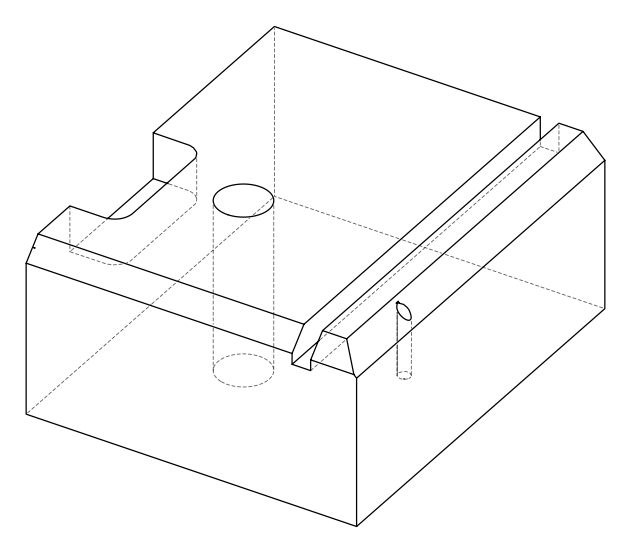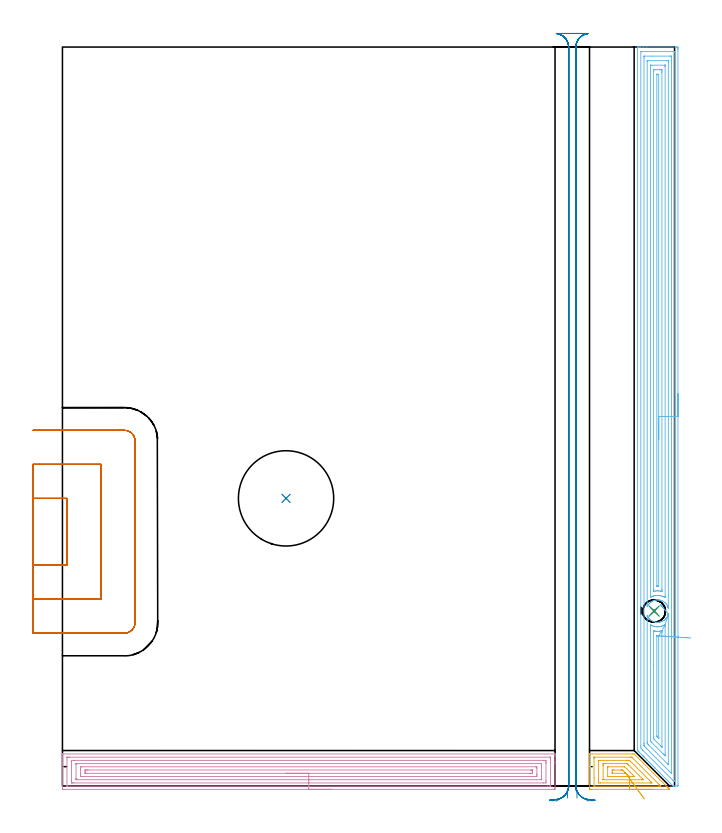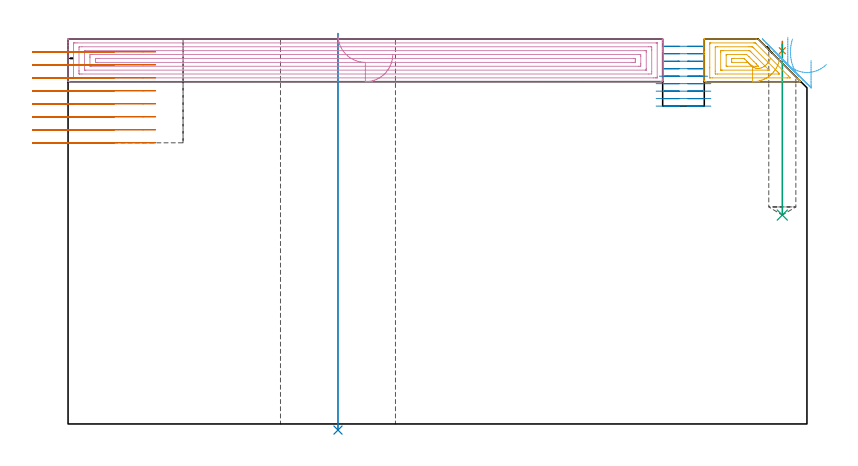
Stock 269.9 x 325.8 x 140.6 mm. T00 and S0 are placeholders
(PLAN: 8 operations, 5 tool changes, 53.8 min)
(1 SPOT_DRILL | STEP1POCKET | NXT0321_9005460120000 | 0.03 min | 326 mm3)
(2 INDEXABLE_INSERT_DRILL_THROUGH_HOLE_FROM_SOLID | STEP1HOLE | NXT0302_036 | 0.58 min | 194732 mm3)
(3 DRILL_BLIND_HOLE_INTO_CENTER | STEP1POCKET | UGT0301_494 | 0.25 min | 4536 mm3)
(4 AREA_MILL | FG_CHAMFER_SURFACE | UGT0205_001 | 10.69 min | 27321 mm3)
(5 AREA_MILL_1 | FG_CHAMFER_SURFACE_1 | UGT0205_001 | 1.6 min | 5186 mm3)
(6 AREA_MILL_2 | FG_CHAMFER_SURFACE_2 | UGT0205_001 | 18.1 min | 49352 mm3)
(7 MILL_SLOT | SLOT_PARTIAL_RECTANGULAR | UGT0201_094 | Follow Part, ap 5, ae 75% | 9.81 min | 170678 mm3)
(8 MILL_RECTANGULAR_SLOT | SLOT_RECTANGULAR | NXT0201_011 | Follow Part, ap 3, ae 75% | 12.73 min | 119797 mm3)
(TOOL NXT0321_9005460120000 | NC Spot Drill, 142deg, 12mm, Carbide, Uncoated | D12 PA142 FL30 Z2)
(TOOL NXT0302_036 | Index. Insert Drill 42mm [880-D4200L50-05] | D42 PA176 FL210 Z2)
(TOOL UGT0301_494 | Carbide Drill 9.9 mm | D9.9 PA118 FL87 Z2)
(TOOL UGT0205_001 | Chamfer Mill 20 x 3 x 45 deg. | D20 FL50 Z2)
(TOOL UGT0201_094 | End mill 20 mm | D20 FL38 Z4)
(TOOL NXT0201_011 | ENDMILL 12mm [2P460-1200-NA 1630] | D12 FL38 Z6)
(OP 1 SPOT_DRILL)
G17 G21 G94 G90
T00 M6
G54
G17 G0 G90 X260.9 Y77.1 S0 M3
G43 Z150.6 H0
G94 G81 G98 Z136.324 F250. R139.75
G80
M5
M2
(OP 2 INDEXABLE_INSERT_DRILL_THROUGH_HOLE_FROM_SOLID)
G17 G21 G94 G90
T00 M6
G54
G17 G0 G90 X98.6 Y126.8 S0 M3
G43 Z150.6 H1
G94 G81 G98 Z-2.233 F250. R142.6
G80
M5
M2
(OP 3 DRILL_BLIND_HOLE_INTO_CENTER)
G17 G21 G94 G90
T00 M6
G54
G17 G0 G90 X260.9 Y77.1 S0 M3
G43 Z150.6 H0
G94 G81 G98 Z76.3 F250. R138.75
G80
M5
M2
(OP 4 AREA_MILL)
G17 G21 G94 G90
T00 M6
G54
G17 G0 G90 X118.6 Y-1.5 S1061 M3
G43 Z150.6 H0
Z135.
G94 G1 X118.562 Z134.128 F250.
X118.448 Z133.264
X118.259 Z132.412
X117.997 Z131.58
X117.663 Z130.774
X117.26 Z130.
X116.792 Z129.264
X116.26 Z128.572
X115.671 Z127.929
X115.028 Z127.34
X114.336 Z126.808
X113.6 Z126.34
X112.826 Z125.937
X112.02 Z125.603
X111.188 Z125.341
X110.337 Z125.152
X109.472 Z125.038
X108.6 Z125.
X0.606
X0.077 Y-1.495 Z125.003
X0.01 Y-1.492 Z125.006
X0. Y-1.419 Z125.079
Y10.238 Z136.733
Y11.674 Z138.171
Y12.863 Z139.358
Y13.841 Z140.34
X0.003 Y13.972 Z140.465
X0.01 Y14.098 Z140.589
X0.16 Y14.1 Z140.6
X217.04
X217.19 Y14.098 Z140.589
X217.197 Y13.973 Z140.465
X217.2 Y13.841 Z140.34
Y13.49 Z139.989
Y12.863 Z139.358
Y10.799 Z137.297
Y10.238 Z136.733
Y9.643 Z136.139
Y-0.544 Z125.953
X217.195 Y-1.138 Z125.359
X217.19 Y-1.493 Z125.005
X216.96 Y-1.497 Z125.002
X216.594 Y-1.5 Z125.
X108.6
Y-0.086 Z126.414
X2.391 Y-0.085 Z126.415
X2.209 Y-0.084 Z126.416
X2.047 Y-0.08 Z126.42
X2.014 Y-0.079 Z126.421
X2.008 Y-0.058 Z126.442
X2.005 Y-0.031 Z126.469
X2.001 Y0.12 Z126.62
X2. Y12.371 Z138.871
X2.002 Y12.499 Z138.999
X2.006 Y12.602 Z139.102
X2.01 Y12.668 Z139.168
X2.019 Y12.679 Z139.179
X2.036 Y12.68 Z139.18
X2.391 Y12.685 Z139.185
X2.572 Y12.686 Z139.186
X3.284
X214.809 Y12.685 Z139.185
X214.991 Y12.684 Z139.184
X215.153 Y12.68 Z139.18
X215.186 Y12.679 Z139.179
X215.192 Y12.658 Z139.158
X215.195 Y12.631 Z139.131
X215.199 Y12.48 Z138.98
X215.2 Y0.229 Z126.729
X215.198 Y0.101 Z126.601
X215.195 Y-0.002 Z126.498
X215.19 Y-0.068 Z126.432
X215.181 Y-0.079 Z126.421
X215.164 Y-0.08 Z126.42
X214.809 Y-0.085 Z126.415
X214.628 Y-0.086 Z126.414
X213.916
X108.6
Y1.328 Z127.828
X5.069 Y1.329 Z127.829
X4.337 Y1.33 Z127.83
X4.176 Y1.332 Z127.832
X4.024 Y1.335 Z127.835
X4.01 Y1.487 Z127.987
X4.003 Y1.657 Z128.157
X4. Y2.362 Z128.862
Y2.535 Z129.035
X4.001 Y10.41 Z136.91
X4.01 Y11.113 Z137.613
X4.022 Y11.265 Z137.765
X5.069 Y11.271 Z137.771
X212.131
X212.863 Y11.27 Z137.77
X213.024 Y11.268 Z137.768
X213.176 Y11.265 Z137.765
X213.19 Y11.113 Z137.613
X213.197 Y10.943 Z137.443
X213.2 Y10.238 Z136.738
Y10.065 Z136.565
X213.199 Y2.19 Z128.69
X213.19 Y1.487 Z127.987
X213.178 Y1.335 Z127.835
X212.131 Y1.329 Z127.829
X108.6 Y1.328 Z127.828
Y2.743 Z129.243
X6.465
X6.131 Y2.745 Z129.245
X6.074 Y2.746 Z129.246
X6.021 Y2.749 Z129.249
X6.01 Y2.825 Z129.325
X6. Y3.199 Z129.699
Y3.237 Z129.737
Y9.363 Z135.863
X6.006 Y9.781 Z136.281
X6.01 Y9.833 Z136.333
X6.013 Y9.85 Z136.35
X6.047 Y9.852 Z136.352
X6.181 Y9.855 Z136.355
X6.35 Y9.857 Z136.357
X210.735
X211.069 Y9.855 Z136.355
X211.126 Y9.854 Z136.354
X211.179 Y9.851 Z136.351
X211.19 Y9.775 Z136.275
X211.2 Y9.401 Z135.901
Y9.363 Z135.863
Y3.237 Z129.737
X211.194 Y2.819 Z129.319
X211.191 Y2.768 Z129.268
X211.187 Y2.75 Z129.25
X211.153 Y2.748 Z129.248
X211.019 Y2.745 Z129.245
X210.85 Y2.743 Z129.243
X108.6
Y4.157 Z130.657
X8.593
X8.207 Y4.161 Z130.661
X8.022 Y4.164 Z130.664
X8.01 Y4.267 Z130.767
X8.002 Y4.737 Z131.237
X8. Y7.364 Z133.864
X8.001 Y7.613 Z134.113
X8.006 Y8.233 Z134.733
X8.013 Y8.436 Z134.936
X8.684 Y8.443 Z134.943
X208.607
X208.993 Y8.439 Z134.939
X209.178 Y8.436 Z134.936
X209.19 Y8.333 Z134.833
X209.198 Y7.863 Z134.363
X209.2 Y5.236 Z131.736
X209.199 Y4.987 Z131.487
X209.194 Y4.367 Z130.867
X209.187 Y4.164 Z130.664
X208.516 Y4.157 Z130.657
X108.6
Y5.571 Z132.071
X10.721
X10.424 Y5.572 Z132.072
X10.127 Y5.576 Z132.076
X10.043 Y5.578 Z132.078
X10.009 Y5.584 Z132.084
X10.007 Y5.614 Z132.114
X10.003 Y5.724 Z132.224
X10.001 Y5.863 Z132.363
X10. Y6.278 Z132.778
X10.001 Y6.738 Z133.238
X10.004 Y6.945 Z133.445
X10.007 Y6.997 Z133.497
X10.009 Y7.018 Z133.518
X10.03 Y7.022 Z133.522
X10.13 Y7.025 Z133.525
X10.424 Y7.028 Z133.528
X11.019 Y7.029 Z133.529
X11.316
X206.479
X206.776 Y7.028 Z133.528
X207.073 Y7.024 Z133.524
X207.157 Y7.022 Z133.522
X207.191 Y7.016 Z133.516
X207.193 Y6.986 Z133.486
X207.197 Y6.876 Z133.376
X207.199 Y6.738 Z133.238
X207.2 Y6.322 Z132.822
X207.199 Y5.863 Z132.363
X207.197 Y5.655 Z132.155
X207.193 Y5.603 Z132.103
X207.191 Y5.582 Z132.082
X207.17 Y5.578 Z132.078
X207.07 Y5.575 Z132.075
X206.776 Y5.572 Z132.072
X206.181 Y5.571 Z132.071
X205.884
X108.6
X107.728 Z132.109
X106.864 Z132.223
X106.012 Z132.412
X105.18 Z132.674
X104.374 Z133.008
X103.6 Z133.411
X102.864 Z133.88
X102.172 Z134.411
X101.529 Z135.
X100.94 Z135.643
X100.409 Z136.335
X99.94 Z137.071
X99.537 Z137.845
X99.203 Z138.651
X98.941 Z139.483
X98.752 Z140.335
X98.638 Z141.2
X98.6 Z142.071
G0 Z150.6
M5
M2
(OP 5 AREA_MILL_1)
G17 G21 G94 G90
T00 M6
G54
G17 G0 G90 X260.05 Y-1.5 S1061 M3
G43 Z150.6 H0
Z135.
G94 G1 X260.012 Z134.128 F250.
X259.898 Z133.263
X259.709 Z132.412
X259.447 Z131.58
X259.113 Z130.774
X258.71 Z130.
X258.242 Z129.264
X257.71 Z128.572
X257.121 Z127.929
X256.478 Z127.34
X255.786 Z126.808
X255.05 Z126.34
X254.276 Z125.937
X253.47 Z125.603
X252.638 Z125.341
X251.787 Z125.152
X250.922 Z125.038
X250.05 Z125.
X233.1
X232.856 Y-1.498 Z125.002
X232.409 Y-1.491 Z125.005
X232.4 Y-1.138 Z125.357
Y8.488 Z134.981
Y9.333 Z135.833
X232.401 Y14.077 Z140.576
X232.41 Y14.095 Z140.594
X232.415 Y14.1 Z140.6
X251.373
X252.106 Y14.096 Z140.59
X252.254 Y13.946 Z140.445
X252.316 Y13.884 Z140.384
X266.465 Y-0.263 Z126.233
X266.562 Y-0.362 Z126.137
X266.656 Y-0.456 Z126.043
X266.756 Y-0.555 Z125.941
X266.852 Y-0.652 Z125.848
X266.95 Y-0.75 Z125.749
X267.048 Y-0.846 Z125.65
X267.141 Y-0.941 Z125.558
X267.244 Y-1.044 Z125.455
X267.34 Y-1.138 Z125.358
X267.538 Y-1.338 Z125.161
X267.613 Y-1.413 Z125.086
X267.692 Y-1.492 Z125.006
X267.538 Y-1.497 Z125.003
X267.346 Y-1.5 Z125.
X250.05
Y-0.086 Z126.414
X235.322
X234.619 Y-0.083 Z126.417
X234.435 Y-0.08 Z126.42
X234.408 Y-0.076 Z126.424
X234.406 Y-0.07 Z126.43
X234.402 Y-0.047 Z126.453
X234.4 Y3.619 Z130.119
Y12.205 Z138.705
X234.402 Y12.423 Z138.923
X234.406 Y12.568 Z139.068
X234.41 Y12.678 Z139.178
X234.444 Y12.679 Z139.179
X234.619 Y12.683 Z139.183
X234.799 Y12.685 Z139.185
X250.491
X250.671
X251.02 Y12.68 Z139.18
X251.06 Y12.678 Z139.178
X251.131 Y12.612 Z139.112
X251.239 Y12.508 Z139.008
X251.373 Y12.377 Z138.877
X263.138 Y0.612 Z127.112
X263.717 Y0.029 Z126.529
X263.79 Y-0.052 Z126.448
X263.811 Y-0.079 Z126.421
X263.717 Y-0.081 Z126.419
X263.537 Y-0.084 Z126.416
X262.835 Y-0.086 Z126.414
X262.657
X250.05
Y1.328 Z127.828
X237.265 Y1.329 Z127.829
X236.538 Y1.333 Z127.833
X236.471 Y1.335 Z127.835
X236.404 Y1.466 Z127.966
X236.402 Y1.487 Z127.987
X236.4 Y2.345 Z128.845
X236.401 Y11.113 Z137.613
X236.41 Y11.219 Z137.719
X236.42 Y11.265 Z137.765
X237.105 Y11.271 Z137.771
X248.727 Y11.272 Z137.772
X249.45 Y11.271 Z137.771
X249.609 Y11.268 Z137.768
X249.769 Y11.265 Z137.765
X250.039 Y11.25 Z137.75
X250.182 Y11.113 Z137.613
X250.491 Y10.809 Z137.309
X258.938 Y2.362 Z128.862
X259.308 Y1.99 Z128.49
X259.802 Y1.487 Z127.987
X259.931 Y1.335 Z127.835
X259.628 Y1.331 Z127.831
X259.468 Y1.329 Z127.829
X250.05 Y1.328 Z127.828
Y2.743 Z129.243
X239.028
X238.643 Y2.744 Z129.244
X238.433 Y2.748 Z129.248
X238.415 Y2.749 Z129.249
X238.41 Y2.773 Z129.273
X238.405 Y2.843 Z129.343
X238.401 Y2.985 Z129.485
X238.4 Y9.111 Z135.611
X238.402 Y9.363 Z135.863
X238.406 Y9.674 Z136.174
X238.41 Y9.829 Z136.329
X238.422 Y9.851 Z136.351
X238.459 Y9.853 Z136.353
X238.532 Y9.855 Z136.355
X239.028 Y9.857 Z136.357
X239.411
X248.727
X248.893 Y9.855 Z136.355
X248.953 Y9.853 Z136.353
X248.984 Y9.851 Z136.351
X249.007 Y9.833 Z136.333
X249.105 Y9.739 Z136.239
X249.488 Y9.363 Z135.863
X249.609 Y9.242 Z135.742
X255.781 Y3.069 Z129.569
X255.992 Y2.852 Z129.352
X256.086 Y2.753 Z129.253
X256.046 Y2.75 Z129.25
X255.781 Y2.746 Z129.246
X255.397 Y2.743 Z129.243
X250.05
Y4.157 Z130.657
X240.792
X240.746 Y4.158 Z130.658
X240.41 Y4.167 Z130.667
X240.406 Y4.272 Z130.772
X240.401 Y4.5 Z131.
Y8. Z134.5
X240.408 Y8.389 Z134.889
X240.41 Y8.436 Z134.936
X240.427 Y8.438 Z134.938
X240.478 Y8.441 Z134.941
X240.582 Y8.443 Z134.943
X240.792
X247.009
X247.846 Y8.438 Z134.938
X247.898 Y8.436 Z134.936
X248.727 Y7.672 Z134.172
X250.491 Y5.911 Z132.411
X251.373 Y5.029 Z131.529
X251.413 Y4.987 Z131.487
X252.202 Y4.164 Z130.664
X251.373 Y4.157 Z130.657
X251.328
X250.05
X248.352 Y5.577 Z132.077
X248.315 Y5.575 Z132.075
X248.237 Y5.573 Z132.073
X248.139 Y5.571 Z132.071
X247.846
X242.555 Y5.572 Z132.072
X242.457 Y5.573 Z132.073
X242.423 Y5.575 Z132.075
X242.411 Y5.577 Z132.077
X242.408 Y5.606 Z132.106
X242.403 Y5.709 Z132.209
X242.401 Y5.862 Z132.362
X242.4 Y6.016 Z132.516
X242.403 Y6.738 Z133.238
X242.406 Y6.886 Z133.386
X242.418 Y7.022 Z133.522
X242.555 Y7.024 Z133.524
X243.144 Y7.028 Z133.528
X246.082 Y7.029 Z133.529
X246.672 Y7.027 Z133.527
X246.817 Y7.024 Z133.524
X246.886 Y7.022 Z133.522
X246.964 Y6.966 Z133.466
X247.203 Y6.738 Z133.238
X247.846 Y6.105 Z132.605
X248.085 Y5.862 Z132.362
X248.322 Y5.618 Z132.118
X248.352 Y5.577 Z132.077
X248.765 Y5.01 Z131.559
X249.203 Y4.408 Z131.104
X249.663 Y3.777 Z130.715
X250.141 Y3.12 Z130.396
X250.633 Y2.444 Z130.149
X251.136 Y1.753 Z129.975
X251.647 Y1.052 Z129.877
X252.16 Y0.347 Z129.855
X252.672 Y-0.357 Z129.909
X253.18 Y-1.055 Z130.039
X253.679 Y-1.74 Z130.243
X254.166 Y-2.409 Z130.521
X254.637 Y-3.055 Z130.869
X255.088 Y-3.675 Z131.286
X255.516 Y-4.263 Z131.768
X255.917 Y-4.814 Z132.312
X256.289 Y-5.326 Z132.913
X256.629 Y-5.792 Z133.567
G0 Z150.6
M5
M2
(OP 6 AREA_MILL_2)
G17 G21 G94 G90
T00 M6
G54
G17 G0 G90 X271.4 Y172.9 S1061 M3
G43 Z150.6 H0
Z132.8
G94 G1 Y172.862 Z131.928 F250.
Y172.748 Z131.064
Y172.559 Z130.212
Y172.297 Z129.38
Y171.963 Z128.574
Y171.56 Z127.8
Y171.092 Z127.064
Y170.56 Z126.372
Y169.971 Z125.729
Y169.328 Z125.14
Y168.636 Z124.608
Y167.9 Z124.14
Y167.126 Z123.737
Y166.32 Z123.403
Y165.488 Z123.141
Y164.636 Z122.952
Y163.772 Z122.838
Y162.9 Z122.8
Y0.377
X271.397 Y0.181 Z122.803
X271.391 Y0.003 Z122.805
X271.261 Y0. Z122.935
X270.904 Z123.292
X270.188 Z124.012
X269.851 Z124.349
X269.491 Y0.001 Z124.703
X269.195 Y0.01 Z125.002
X269.135 Y0.067 Z125.063
X269.019 Y0.181 Z125.18
X268.899 Y0.3 Z125.299
X261.322 Y7.878 Z132.878
X261.173 Y8.025 Z133.024
X261.121 Y8.078 Z133.077
X260.464 Y8.736 Z133.736
X260.288 Y8.91 Z133.908
X259.606 Y9.593 Z134.593
X259.404 Y9.794 Z134.793
X258.749 Y10.451 Z135.451
X258.519 Y10.679 Z135.677
X257.892 Y11.308 Z136.308
X257.843 Y11.357 Z136.356
X257.635 Y11.564 Z136.562
X257.034 Y12.165 Z137.165
X256.949 Y12.251 Z137.25
X256.75 Y12.448 Z137.446
X256.651 Y12.549 Z137.549
X256.555 Y12.645 Z137.644
X256.455 Y12.743 Z137.741
X256.353 Y12.847 Z137.847
X256.263 Y12.937 Z137.936
X256.16 Y13.038 Z138.036
X256.055 Y13.145 Z138.145
X255.971 Y13.228 Z138.228
X255.865 Y13.333 Z138.331
X254.265 Y14.933 Z139.931
X254.096 Y15.101 Z140.099
X253.899 Y15.3 Z140.299
X253.792 Y15.407 Z140.405
X253.604 Y15.594 Z140.59
X253.6 Y15.827 Z140.6
Y325.619
X253.603 Y325.792 Z140.588
X253.622 Y325.8 Z140.569
X254.002 Z140.198
X254.264 Z139.935
X254.981 Z139.214
X256.223 Z137.974
X257.635 Z136.561
X270.641 Z123.557
X270.904 Y325.797 Z123.294
X271.392 Y325.791 Z122.806
X271.395 Y325.668 Z122.803
X271.399 Y325.172 Z122.801
X271.4 Y324.671 Z122.8
Y162.9
X269.986 Z124.214
X269.985 Y2.416 Z124.215
X269.979 Y2.015 Z124.221
X269.8 Y2.007 Z124.4
X269.727 Z124.473
X269.67 Y2.01 Z124.53
X269.588 Y2.074 Z124.612
X269.235 Y2.416 Z124.965
X255.865 Y15.785 Z138.335
X255.824 Y15.827 Z138.376
X255.021 Y16.68 Z139.179
X255.014 Y17.615 Z139.186
X255.015 Y323.706 Z139.185
X255.016 Y323.76 Z139.184
X255.019 Y323.785 Z139.181
X255.02 Y323.79 Z139.18
X255.042 Y323.792 Z139.158
X255.455 Y323.799 Z138.745
X269.135 Y323.8 Z125.065
X269.609 Y323.798 Z124.591
X269.86 Y323.792 Z124.34
X269.979 Y323.788 Z124.221
X269.985 Y323.418 Z124.215
Y323.384
X269.986 Y162.9 Z124.214
X268.572 Z125.628
X268.571 Y5.992 Z125.629
X268.57 Y5.669 Z125.63
X268.567 Y5.56 Z125.633
X268.566 Y5.552 Z125.634
X268.558 Y5.553 Z125.642
X268.485 Y5.621 Z125.715
X268.391 Y5.71 Z125.809
X268.25 Y5.849 Z125.95
X268.107 Y5.992 Z126.093
X257.379 Y16.721 Z136.821
X256.75 Y17.36 Z137.45
X256.505 Y17.615 Z137.695
X256.435 Y17.701 Z137.765
X256.433 Y17.778 Z137.767
X256.43 Y17.938 Z137.77
X256.429 Y18.509 Z137.771
Y18.834
Y321.026
X256.431 Y321.596 Z137.769
X256.434 Y321.757 Z137.766
X256.435 Y321.789 Z137.765
X256.481 Y321.794 Z137.719
X256.549 Y321.798 Z137.651
X259.916 Y321.8 Z134.284
X268.049 Y321.799 Z126.151
X268.25 Y321.796 Z125.95
X268.452 Y321.79 Z125.748
X268.565 Y321.781 Z125.635
X268.568 Y321.704 Z125.632
X268.569 Y321.596 Z125.631
X268.571 Y321.271 Z125.629
X268.572 Y162.9 Z125.628
X267.157 Z127.043
Y78.727
X267.153 Y78.458 Z127.045
X267.152 Y78.457 Z127.046
X267.148 Y78.46 Z127.05
X267.071 Y78.69 Z127.129
X267.012 Y78.858 Z127.182
X266.994 Y78.912 Z127.201
X266.916 Y79.093 Z127.282
X266.822 Y79.305 Z127.375
X266.801 Y79.353 Z127.397
X266.721 Y79.507 Z127.476
X266.697 Y79.545 Z127.501
X266.48 Y79.884 Z127.72
X266.217 Y80.247 Z127.983
X266.035 Y80.454 Z128.165
X265.842 Y80.65 Z128.358
X265.555 Y80.904 Z128.645
X265.255 Y81.14 Z128.945
X264.962 Y81.325 Z129.238
X264.528 Y81.557 Z129.672
X264.081 Y81.743 Z130.119
X263.644 Y81.88 Z130.556
X263.201 Y81.978 Z130.999
X262.99 Y82.011 Z131.21
X262.779 Y82.034 Z131.421
X262.321 Y82.041 Z131.879
X262.022 Y82.034 Z132.178
X261.44 Y81.945 Z132.76
X260.997 Y81.835 Z133.203
X260.56 Y81.685 Z133.64
X260.113 Y81.476 Z134.087
X259.679 Y81.229 Z134.521
X259.544 Y81.14 Z134.656
X259.162 Y80.828 Z135.038
X258.799 Y80.488 Z135.401
X258.585 Y80.247 Z135.615
X258.272 Y79.81 Z135.928
X257.998 Y79.353 Z136.202
X257.919 Y79.199 Z136.281
X257.863 Y79.074 Z136.337
X257.85 Y79.046 Z136.35
X257.847 Y79.091 Z136.353
X257.843 Y79.333 Z136.357
Y319.597
X257.844 Y319.695 Z136.356
X257.847 Y319.754 Z136.353
X257.849 Y319.782 Z136.351
X257.863 Y319.79 Z136.337
X258.081 Y319.794 Z136.119
X258.519 Y319.8 Z135.681
X266.481 Z127.719
X266.921 Y319.795 Z127.279
X267.136 Y319.79 Z127.064
X267.151 Y319.785 Z127.049
X267.153 Y319.768 Z127.047
X267.156 Y319.729 Z127.044
X267.157 Y319.675 Z127.043
Y319.124
Y162.9
X265.743 Z128.457
Y83.628
X265.741 Y83.479 Z128.459
X265.736 Y83.182 Z128.464
X265.729 Y83.041 Z128.471
X265.686 Y83.063 Z128.514
X265.596 Y83.112 Z128.604
X265.096 Y83.387 Z129.104
X264.712 Y83.555 Z129.488
X264.126 Y83.776 Z130.074
X263.827 Y83.858 Z130.373
X263.718 Y83.886 Z130.482
X263.284 Y83.967 Z130.916
X262.942 Y84.012 Z131.258
X262.695 Y84.025 Z131.505
X262.058 Z132.142
X261.83 Y84.006 Z132.37
X261.173 Y83.899 Z133.027
X261.071 Y83.879 Z133.129
X260.661 Y83.776 Z133.539
X260.385 Y83.679 Z133.815
X260.288 Y83.639 Z133.912
X259.766 Y83.41 Z134.434
X259.404 Y83.227 Z134.796
X259.319 Y83.185 Z134.881
X259.267 Y83.16 Z134.933
X259.263 Y83.331 Z134.937
X259.258 Y83.627 Z134.942
X259.257 Y83.776 Z134.943
Y83.924
Y317.274
X259.258 Y317.423 Z134.942
X259.263 Y317.719 Z134.937
X259.265 Y317.791 Z134.935
X259.279 Y317.794 Z134.921
X259.32 Y317.797 Z134.88
X259.404 Y317.799 Z134.796
X259.621 Y317.8 Z134.579
X265.692 Y317.799 Z128.508
X265.72 Y317.798 Z128.48
X265.734 Y317.795 Z128.466
X265.736 Y317.792 Z128.464
X265.738 Y317.768 Z128.462
X265.741 Y317.571 Z128.459
X265.743 Y317.274 Z128.457
Y317.125
Y162.9
X264.329 Z129.871
Y86.845
X264.328 Y86.458 Z129.872
X264.325 Y85.954 Z129.875
X264.322 Y85.784 Z129.878
X264.318 Y85.773 Z129.882
X264.295 Y85.776 Z129.905
X264.243 Y85.786 Z129.957
X264.145 Y85.808 Z130.055
X263.827 Y85.877 Z130.373
X263.439 Y85.956 Z130.761
X262.942 Y86.013 Z131.258
X262.484 Y86.027 Z131.716
X262.058 Y86.025 Z132.142
X261.638 Y85.988 Z132.562
X261.173 Y85.913 Z133.027
X260.877 Y85.863 Z133.323
X260.679 Y85.826 Z133.521
X260.677 Y85.884 Z133.523
X260.673 Y86.069 Z133.527
X260.672 Y86.458 Z133.528
X260.671 Y86.965 Z133.529
Y315.591
X260.673 Y315.718 Z133.527
X260.676 Y315.78 Z133.524
X260.678 Y315.788 Z133.522
X260.686 Y315.792 Z133.514
X260.717 Y315.798 Z133.483
X261.173 Y315.8 Z133.027
X261.6 Z132.6
X263.369 Z130.831
X263.827 Y315.799 Z130.373
X264.258 Y315.796 Z129.942
X264.319 Y315.79 Z129.881
X264.322 Y315.731 Z129.878
X264.326 Y315.337 Z129.874
X264.328 Y314.83 Z129.872
X264.329 Y314.443 Z129.871
Y162.9
X262.915 Z131.285
Y88.246
X262.908 Y88.036 Z131.292
X262.39 Y88.035 Z131.81
X262.266 Z131.934
X262.162 Y88.039 Z132.038
X262.143 Y88.041 Z132.057
X262.092 Y88.055 Z132.108
X262.086 Y88.217 Z132.114
Y88.246
X262.085 Y313.549 Z132.115
X262.087 Y313.759 Z132.113
X262.089 Y313.783 Z132.111
X262.091 Y313.789 Z132.109
X262.104 Y313.792 Z132.096
X262.169 Y313.797 Z132.031
X262.252 Y313.799 Z131.948
X262.376 Y313.8 Z131.824
X262.854 Y313.798 Z131.346
X262.882 Y313.795 Z131.318
X262.907 Y313.791 Z131.293
X262.915 Y313.549 Z131.285
Y162.9
Y162.028 Z131.323
Y161.164 Z131.437
Y160.312 Z131.626
Y159.48 Z131.888
Y158.674 Z132.222
Y157.9 Z132.625
Y157.164 Z133.094
Y156.472 Z133.625
Y155.829 Z134.214
Y155.24 Z134.857
Y154.708 Z135.55
Y154.24 Z136.285
Y153.837 Z137.059
Y153.503 Z137.865
Y153.241 Z138.697
Y153.052 Z139.549
Y152.938 Z140.414
Y152.9 Z141.285
G0 Z150.6
X264.627 Y78.905
Z140.594
G1 X264.39 Y79.203 Z139.808
X264.197 Y79.446 Z138.993
X264.049 Y79.633 Z138.154
X263.947 Y79.761 Z137.297
X263.892 Y79.831 Z136.429
X263.884 Y79.841 Z135.557
X263.923 Y79.791 Z134.687
X264.01 Y79.683 Z133.826
X264.142 Y79.516 Z132.98
X264.32 Y79.291 Z132.156
X264.542 Y79.012 Z131.36
X264.807 Y78.679 Z130.598
X265.111 Y78.295 Z129.876
X265.454 Y77.864 Z129.199
X265.832 Y77.388 Z128.573
X266.242 Y76.871 Z128.003
X266.682 Y76.318 Z127.492
X267.148 Y75.731 Z127.045
X267.149 Y75.729 Z127.043
X267.157 Y75.637
Y9.779
X267.155 Y9.569 Z127.045
X267.152 Y9.436 Z127.048
X267.151 Y9.415 Z127.049
X267.141 Y9.419 Z127.059
X267.115 Y9.441 Z127.085
X266.981 Y9.569 Z127.219
X258.519 Y18.03 Z135.681
X258.044 Y18.509 Z136.156
X257.882 Y18.679 Z136.318
X257.849 Y18.727 Z136.351
X257.847 Y18.766 Z136.353
X257.845 Y18.851 Z136.355
X257.843 Y19.193 Z136.357
Y19.403
Y74.866
X257.845 Y74.958 Z136.355
X257.85 Y75.156 Z136.35
X257.919 Y75.001 Z136.281
X257.977 Y74.885 Z136.223
X258.246 Y74.428 Z135.954
X258.553 Y73.992 Z135.647
X258.673 Y73.847 Z135.527
X258.799 Y73.709 Z135.401
X259.136 Y73.393 Z135.064
X259.489 Y73.098 Z134.711
X259.679 Y72.972 Z134.521
X260.113 Y72.724 Z134.087
X260.56 Y72.515 Z133.64
X260.997 Y72.365 Z133.203
X261.44 Y72.251 Z132.76
X261.681 Y72.205 Z132.519
X262. Y72.173 Z132.2
X262.321 Y72.152 Z131.879
X262.721 Y72.17 Z131.479
X263.12 Y72.205 Z131.08
X263.201 Y72.219 Z130.999
X263.644 Y72.32 Z130.556
X264.081 Y72.457 Z130.119
X264.528 Y72.643 Z129.672
X264.962 Y72.876 Z129.238
X265.311 Y73.098 Z128.889
X265.582 Y73.317 Z128.618
X265.842 Y73.55 Z128.358
X266.05 Y73.765 Z128.15
X266.247 Y73.992 Z127.953
X266.494 Y74.336 Z127.706
X266.722 Y74.694 Z127.477
X266.821 Y74.885 Z127.379
X267.008 Y75.327 Z127.188
X267.067 Y75.501 Z127.132
X267.071 Y75.511 Z127.129
X267.144 Y75.729 Z127.048
X267.148 Y75.731 Z127.045
X267.071 Y75.475 Z127.129
X267.02 Y75.319 Z127.177
X267.008 Y75.282 Z127.188
X266.954 Y75.106 Z127.246
X266.949 Y75.089 Z127.251
X265.707 Y71.147 Z128.493
X265.737 Y71.128 Z128.463
X265.739 Y71.115 Z128.461
X265.743 Y70.365 Z128.457
Y70.216
Y13.891
X265.742 Y13.742 Z128.458
X265.738 Y13.445 Z128.462
X265.734 Y13.275 Z128.466
X265.688 Y13.317 Z128.512
X265.596 Y13.405 Z128.604
X264.959 Y14.039 Z129.241
X264.712 Y14.286 Z129.488
X259.595 Y19.403 Z134.605
X259.404 Y19.597 Z134.796
X259.319 Y19.686 Z134.881
X259.279 Y19.731 Z134.921
X259.264 Y19.77 Z134.936
X259.262 Y19.852 Z134.938
X259.258 Y20.149 Z134.942
X259.257 Y21.34 Z134.943
Y70.513
X259.264 Y71.034 Z134.936
X259.277 Z134.923
X259.322 Y71.014 Z134.878
X259.404 Y70.973 Z134.796
X259.604 Y70.869 Z134.596
X259.967 Y70.689 Z134.233
X260.288 Y70.561 Z133.912
X260.877 Y70.365 Z133.323
X261.173 Y70.291 Z133.027
X261.267 Y70.27 Z132.933
X261.698 Y70.208 Z132.502
X262.058 Y70.178 Z132.142
X262.257 Y70.164 Z131.943
X262.942 Y70.195 Z131.258
X263.098 Y70.207 Z131.102
X263.441 Y70.258 Z130.759
X263.827 Y70.337 Z130.373
X263.85 Y70.342 Z130.35
X263.94 Y70.365 Z130.26
X264.515 Y70.563 Z129.685
X264.712 Y70.643 Z129.488
X264.965 Y70.751 Z129.235
X265.13 Y70.836 Z129.07
X265.707 Y71.147 Z128.493
X264.318 Y68.425 Z129.882
X264.322 Y68.418 Z129.878
X264.325 Y68.384 Z129.875
X264.327 Y68.313 Z129.873
X264.329 Y68.069 Z129.871
Y67.683
Y17.209
X264.328 Y17.152 Z129.872
X264.326 Y17.131 Z129.874
X264.325 Z129.875
X264.316 Y17.137 Z129.884
X264.263 Y17.188 Z129.937
X263.832 Y17.615 Z130.368
X261.151 Y20.297 Z133.049
X260.678 Y20.797 Z133.522
X260.675 Y21.191 Z133.525
X260.672 Y21.698 Z133.528
X260.671 Y53.438 Z133.529
X260.672 Y67.683 Z133.528
X260.674 Y68.186 Z133.526
X260.678 Y68.357 Z133.522
X260.681 Y68.372 Z133.519
X260.701 Y68.369 Z133.499
X260.752 Y68.361 Z133.448
X260.849 Y68.342 Z133.351
X261.173 Y68.278 Z133.027
X261.523 Y68.223 Z132.677
X262.058 Y68.175 Z132.142
X262.458 Y68.172 Z131.742
X262.942 Y68.194 Z131.258
X263.29 Y68.226 Z130.91
X263.827 Y68.32 Z130.373
X264.038 Y68.363 Z130.162
X264.23 Y68.408 Z129.97
X264.301 Y68.423 Z129.899
X264.318 Y68.425 Z129.882
X262.897 Y66.172 Z131.303
X262.908 Y66.103 Z131.292
X262.914 Y65.923 Z131.286
Y65.894
Y21.191
X262.91 Y21.016 Z131.29
X262.908 Y21.003 Z131.292
X262.906 Z131.294
X262.879 Y21.022 Z131.321
X262.854 Y21.044 Z131.346
X262.828 Y21.069 Z131.372
X262.259 Y21.64 Z131.941
X262.179 Y21.724 Z132.021
X262.116 Y21.793 Z132.084
X262.092 Y21.826 Z132.108
X262.085 Y22.085 Z132.115
Y65.894
X262.087 Y66.115 Z132.113
X262.089 Y66.141 Z132.111
X262.091 Y66.147 Z132.109
X262.11 Y66.155 Z132.09
X262.819 Y66.175 Z131.381
X262.86 Y66.174 Z131.34
X262.897 Y66.172 Z131.303
X263.539 Y66.129 Z130.714
X264.231 Y66.084 Z130.184
X264.965 Y66.036 Z129.716
X265.738 Y65.985 Z129.314
X266.542 Y65.932 Z128.981
X267.373 Y65.877 Z128.72
X268.223 Y65.821 Z128.532
X269.086 Y65.764 Z128.419
X269.956 Y65.707 Z128.382
X270.825 Y65.65 Z128.421
X271.688 Y65.593 Z128.536
X272.538 Y65.537 Z128.725
X273.368 Y65.482 Z128.989
X274.172 Y65.429 Z129.323
X274.944 Y65.379 Z129.727
X275.677 Y65.33 Z130.197
X276.367 Y65.285 Z130.728
X277.008 Y65.243 Z131.318
G0 Z150.6
M5
M2
(OP 7 MILL_SLOT)
G17 G21 G94 G90
T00 M6
G54
G17 G0 G90 X-13. Y97.4 S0 M3
G43 Z150.694 H0
Z135.944
G94 G1 X-10. F250.
X2. F500.
Y126.8
X-10.
X-13. F250.
Y82.4
X-10.
X17. F500.
Y141.8
X-10.
X-13. F250.
Y67.4
X-10.
X27.4 F500.
G3 X32. Y72. R4.6
G1 Y152.2
G3 X27.4 Y156.8 R4.6
G1 X-10.
X-13. F250.
G0 Y97.4 Z131.195
G1 X-10.
X2. F500.
Y126.8
X-10.
X-13. F250.
Y82.4
X-10.
X17. F500.
Y141.8
X-10.
X-13. F250.
Y67.4
X-10.
X27.4 F500.
G3 X32. Y72. R4.6
G1 Y152.2
G3 X27.4 Y156.8 R4.6
G1 X-10.
X-13. F250.
G0 Y97.4 Z126.446
G1 X-10.
X2. F500.
Y126.8
X-10.
X-13. F250.
Y82.4
X-10.
X17. F500.
Y141.8
X-10.
X-13. F250.
Y67.4
X-10.
X27.4 F500.
G3 X32. Y72. R4.6
G1 Y152.2
G3 X27.4 Y156.8 R4.6
G1 X-10.
X-13. F250.
G0 Y97.4 Z121.697
G1 X-10.
X2. F500.
Y126.8
X-10.
X-13. F250.
Y82.4
X-10.
X17. F500.
Y141.8
X-10.
X-13. F250.
Y67.4
X-10.
X27.4 F500.
G3 X32. Y72. R4.6
G1 Y152.2
G3 X27.4 Y156.8 R4.6
G1 X-10.
X-13. F250.
G0 Y97.4 Z116.948
G1 X-10.
X2. F500.
Y126.8
X-10.
X-13. F250.
Y82.4
X-10.
X17. F500.
Y141.8
X-10.
X-13. F250.
Y67.4
X-10.
X27.4 F500.
G3 X32. Y72. R4.6
G1 Y152.2
G3 X27.4 Y156.8 R4.6
G1 X-10.
X-13. F250.
G0 Y97.4 Z112.198
G1 X-10.
X2. F500.
Y126.8
X-10.
X-13. F250.
Y82.4
X-10.
X17. F500.
Y141.8
X-10.
X-13. F250.
Y67.4
X-10.
X27.4 F500.
G3 X32. Y72. R4.6
G1 Y152.2
G3 X27.4 Y156.8 R4.6
G1 X-10.
X-13. F250.
G0 Y97.4 Z107.449
G1 X-10.
X2. F500.
Y126.8
X-10.
X-13. F250.
Y82.4
X-10.
X17. F500.
Y141.8
X-10.
X-13. F250.
Y67.4
X-10.
X27.4 F500.
G3 X32. Y72. R4.6
G1 Y152.2
G3 X27.4 Y156.8 R4.6
G1 X-10.
X-13. F250.
G0 Y97.4 Z102.7
G1 X-10.
X2. F500.
Y126.8
X-10.
X-13. F250.
Y82.4
X-10.
X17. F500.
Y141.8
X-10.
X-13. F250.
Y67.4
X-10.
X27.4 F500.
G3 X32. Y72. R4.6
G1 Y152.2
G3 X27.4 Y156.8 R4.6
G1 X-10.
X-13. F250.
G0 Z150.694
M5
M2
(OP 8 MILL_RECTANGULAR_SLOT)
G17 G21 G94 G90
T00 M6
G54
G17 G0 G90 X226.4 Y0.683 S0 M3
G43 Z150.694 H1
Z137.961
G94 G1 Y3.683 F250.
Y325.8 F500.
G2 X231.801 Y331.77 R6.
G1 Y331.8
X217.799
Y331.77
G2 X223.2 Y325.8 R6.
G1 Y3.682
Y0.682 F250.
G0 X226.4 Y-2.05 Z135.228
G1 Y0.95
Y325.8 F500.
G2 X231.801 Y331.77 R6.
G1 Y331.8
X217.799
Y331.77
G2 X223.2 Y325.8 R6.
G1 Y0.949
Y-2.051 F250.
G0 Z150.694
X226.873 Y-5.336
Z132.496
G1 Y-2.336
G2 X226.4 Y0. R6. F500.
G1 Y325.8
G2 X231.801 Y331.77 R6.
G1 Y331.8
X217.799
Y331.77
G2 X223.2 Y325.8 R6.
G1 Y0.
G2 X222.727 Y-2.336 R6.
G1 Y-5.336 F250.
G0 Z150.694
X231.938 Y-6.692
Z129.763
G1 X229.353 Y-5.169
G2 X226.4 Y0. R6. F500.
G1 Y325.8
G2 X231.801 Y331.77 R6.
G1 Y331.8
X217.799
Y331.77
G2 X223.2 Y325.8 R6.
G1 Y0.
G2 X220.239 Y-5.173 R6.
G1 X217.652 Y-6.693 F250.
G0 X233.601 Y-6.6 Z127.03
G1 X230.721 Y-5.76
G2 X226.4 Y0. R6. F500.
G1 Y325.8
G2 X231.801 Y331.77 R6.
G1 Y331.8
X217.799
Y331.77
G2 X223.2 Y325.8 R6.
G1 Y0.
G2 X218.865 Y-5.764 R6.
G1 X215.983 Y-6.597 F250.
G0 X234.786 Y-6.27 Z124.298
G1 X231.801 Y-5.97
G2 X226.4 Y0. R6. F500.
G1 Y325.8
G2 X231.801 Y331.77 R6.
G1 Y331.8
X217.799
Y331.77
G2 X223.2 Y325.8 R6.
G1 Y0.
G2 X217.799 Y-5.97 R6.
G1 X214.814 Y-6.27 F250.
G0 X234.786 Z121.565
G1 X231.801 Y-5.97
G2 X226.4 Y0. R6. F500.
G1 Y325.8
G2 X231.801 Y331.77 R6.
G1 Y331.8
X217.799
Y331.77
G2 X223.2 Y325.8 R6.
G1 Y0.
G2 X217.799 Y-5.97 R6.
G1 X214.814 Y-6.27 F250.
G0 X234.786 Z118.833
G1 X231.801 Y-5.97
G2 X226.4 Y0. R6. F500.
G1 Y325.8
G2 X231.801 Y331.77 R6.
G1 Y331.8
X217.799
Y331.77
G2 X223.2 Y325.8 R6.
G1 Y0.
G2 X217.799 Y-5.97 R6.
G1 X214.814 Y-6.27 F250.
G0 X234.786 Z116.1
G1 X231.801 Y-5.97
G2 X226.4 Y0. R6. F500.
G1 Y325.8
G2 X231.801 Y331.77 R6.
G1 Y331.8
X217.799
Y331.77
G2 X223.2 Y325.8 R6.
G1 Y0.
G2 X217.799 Y-5.97 R6.
G1 X214.814 Y-6.27 F250.
G0 Z150.694
M5
M2
